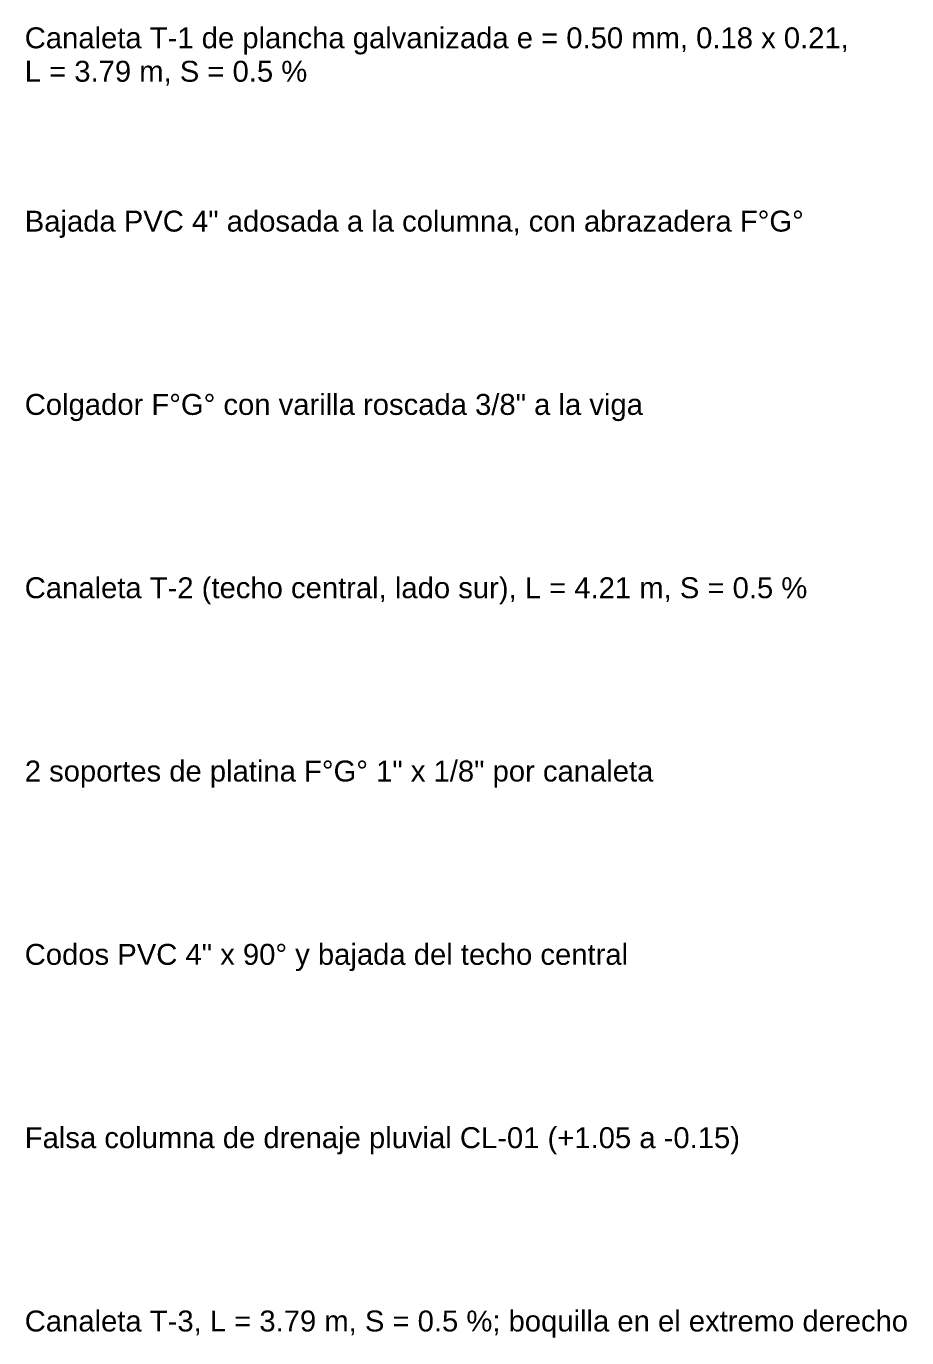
# Model space of a CAD drawing. Header units: metres. Extents: x 0 to 34.2, y 0 to 17.8.
# Drawn here: x 18.635 to 21.876, y 5.068 to 9.893 of the extents above; entities that cross this region are included whole.
import ezdxf

# ---------------------------------------------------------------- set-up
doc = ezdxf.new("R2010")
doc.units = ezdxf.units.M
doc.header["$LTSCALE"] = 0.25
doc.layers.add('TEXTOS', color=7, linetype='CONTINUOUS')
doc.styles.get("Standard").update_dxf_attribs({"font": 'arial.ttf'})

msp = doc.modelspace()

# ---------------------------------------------------------------- texts
at = {"layer": 'TEXTOS'}
for s, p in [('Canaleta T-1 de plancha galvanizada e = 0.50 mm, 0.18 x 0.21,', (18.63, 9.8116)), ('L = 3.79 m, S = 0.5 %', (18.63, 9.6885)), ('Bajada PVC 4" adosada a la columna, con abrazadera F°G°', (18.63, 9.1373)), ('Colgador F°G° con varilla roscada 3/8" a la viga', (18.63, 8.463)), ('Canaleta T-2 (techo central, lado sur), L = 4.21 m, S = 0.5 %', (18.63, 7.7887)), ('2 soportes de platina F°G° 1" x 1/8" por canaleta', (18.63, 7.1144)), ('Codos PVC 4" x 90° y bajada del techo central', (18.63, 6.4401)), ('Falsa columna de drenaje pluvial CL-01 (+1.05 a -0.15)', (18.63, 5.7657)), ('Canaleta T-3, L = 3.79 m, S = 0.5 %; boquilla en el extremo derecho', (18.63, 5.0914))]:
    msp.add_text(s, height=0.07695, dxfattribs=at).set_placement(p)

doc.saveas('drawing.dxf')
